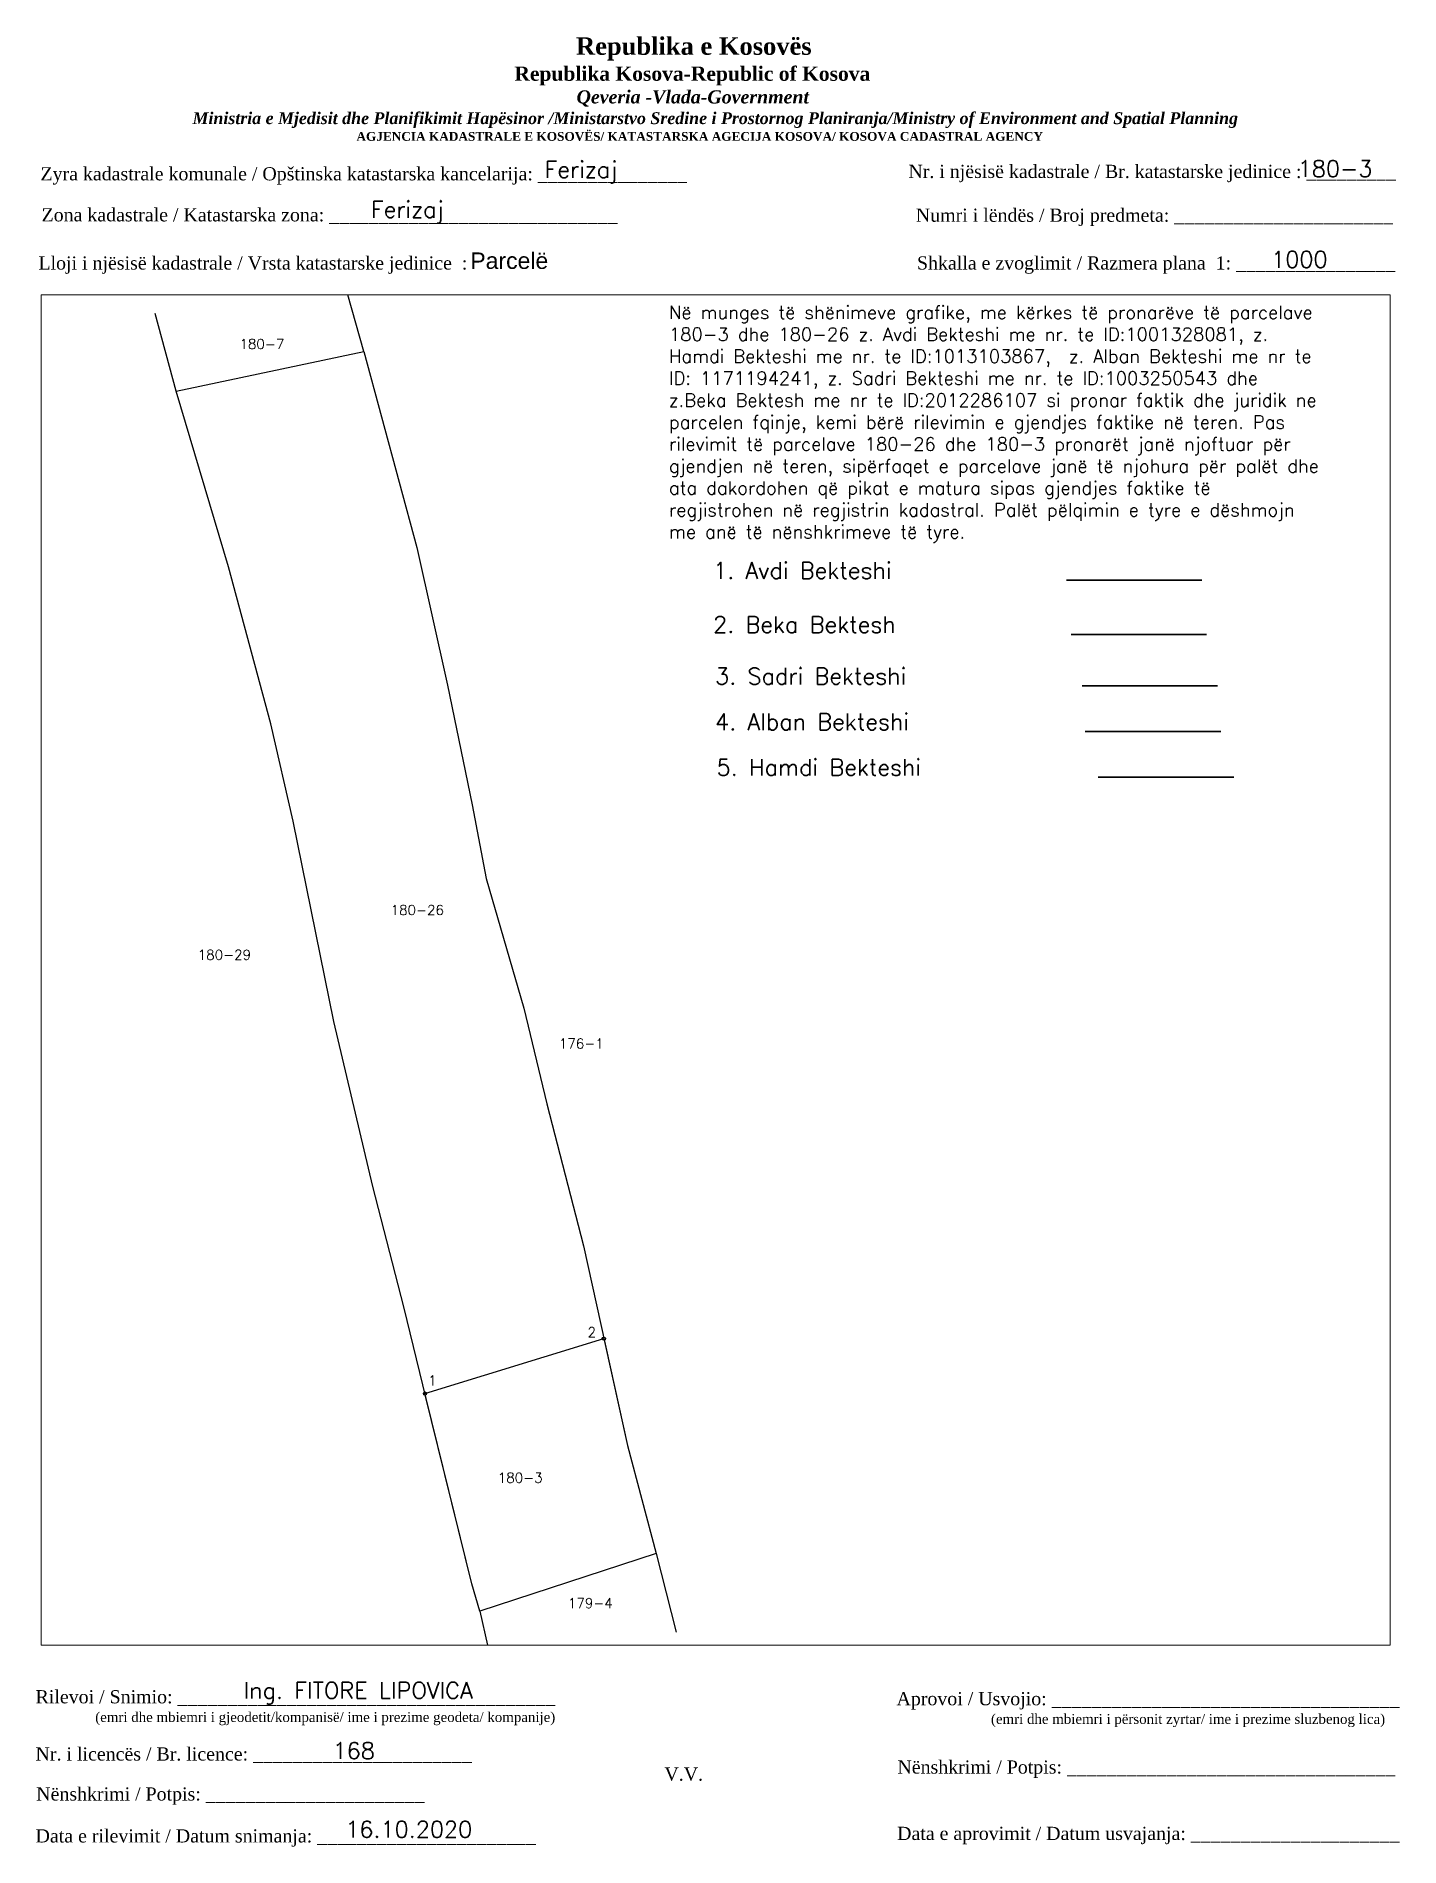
# Paper-space layout 'Manuali Portrait' of a CAD drawing. Header units: metres, sheet in millimetres. Extents: x 1 to 208, y 4 to 278.
# The model-space entities are those that its viewports show. They can reach past a viewport. Long polylines and large blocks are cut down to what shows.
import ezdxf
from ezdxf.enums import TextEntityAlignment as Align

# ---------------------------------------------------------------- set-up
doc = ezdxf.new("R2010")
doc.units = ezdxf.units.M
for name, color, linetype in [('FERIZAJ_A10_PAR_PARCEL_TXT', 5, 'Continuous'), ('FERIZAJ_PAR_PARCELGEOM_ILI', 7, 'Continuous'), ('Korniza_txt', 250, 'Continuous'), ('Parcele_re', 1, 'Continuous'), ('Parcele_re_TXT', 1, 'Continuous'), ('Pika_ndarje', 1, 'Continuous')]:
    doc.layers.add(name, color=color, linetype=linetype)
doc.styles.get("Standard").update_dxf_attribs({"font": 'simplex.shx'})

# ---------------------------------------------------------------- blocks, each defined once
blk = doc.blocks.new('*U61')
at = {"color": 0, "linetype": 'ByBlock', "lineweight": -2, "transparency": 16777216}
blk.add_line((0, 0), (0, 0), dxfattribs=at)
blk.add_circle((0, 0), 0.5, dxfattribs=at)

msp = doc.modelspace()

# ---------------------------------------------------------------- linework, layer by layer
at = {"layer": 'FERIZAJ_PAR_PARCELGEOM_ILI', "color": 7, "linetype": 'Continuous'}
for points in [[(7514211.59, 4692365.62), (7514207.93, 4692378.51)], [(7514183.04, 4692359.59), (7514179.84, 4692371.37)], [(7514255.97, 4692183.08), (7514259.03, 4692171.13)], [(7514229.21, 4692174.31), (7514231.84, 4692162.52)]]:
    msp.add_lwpolyline(points, dxfattribs=at)
msp.add_lwpolyline([(7514255.97, 4692183.08), (7514229.21, 4692174.31), (7514228, 4692178.5), (7514221.04, 4692206.63), (7514217.64, 4692220.55), (7514212.93, 4692238.84), (7514207.03, 4692263.86), (7514200.81, 4692294.29), (7514197.46, 4692309.1), (7514191, 4692332.92), (7514183.04, 4692359.59), (7514211.59, 4692365.62), (7514219.62, 4692335.86), (7514224.29, 4692314.95), (7514228.02, 4692296.8), (7514230.15, 4692285.59), (7514235.88, 4692265.89), (7514239.35, 4692251.35), (7514244.94, 4692229.79), (7514251.61, 4692199.5)], close=True, dxfattribs=at)
at = {"layer": 'Parcele_re', "elevation": 616.2, "flags": 128}
msp.add_lwpolyline([(7514248.04, 4692215.71), (7514251.61, 4692199.5), (7514255.97, 4692183.08), (7514229.21, 4692174.31), (7514228, 4692178.5), (7514220.86, 4692207.38)], close=True, dxfattribs=at)

# ---------------------------------------------------------------- block references
at = {"layer": 'Pika_ndarje', "color": 1, "lineweight": -2, "xscale": 0.4999999900000002, "yscale": 0.4999999900000002, "zscale": 0.4999999900000002}
for p in [(7514248.04, 4692215.71, 616.2), (7514220.86, 4692207.38, 616.2)]:
    msp.add_blockref('*U61', p, dxfattribs=at)

# ---------------------------------------------------------------- texts
at = {"layer": 'FERIZAJ_A10_PAR_PARCEL_TXT', "color": 0}
for s, p in [('180-7', (7514196.08, 4692366.76)), ('180-26', (7514219.69, 4692280.8)), ('180-29', (7514190.38, 4692274)), ('176-1', (7514244.62, 4692260.52)), ('179-4', (7514245.99, 4692175.54))]:
    msp.add_text(s, height=1.5, dxfattribs=at).set_placement(p, align=Align.MIDDLE_CENTER)
at = {"layer": 'Parcele_re_TXT'}
msp.add_text('180-3', height=1.5, dxfattribs=at).set_placement((7514235.33, 4692194.58), align=Align.MIDDLE_CENTER)
at = {"layer": 'Pika_ndarje', "color": 1}
for s, p in [('2', (7514245.56, 4692215.94, 616.2)), ('1', (7514221.36, 4692208.62, 616.2))]:
    msp.add_text(s, height=1.5, dxfattribs=at).set_placement(p)

psp = doc.layouts.new('Manuali Portrait')

# ---------------------------------------------------------------- texts
at = {"linetype": 'Continuous', "lineweight": 35}
for s, p in [('1. Avdi Bekteshi             ____________', (104.11, 196.08)), ('2. Beka Bektesh             ____________', (104.11, 187.87)), ('3. Sadri Bekteshi             ____________', (104.41, 180.04)), ('4. Alban Bekteshi             ____________', (104.41, 173.11)), ('5. Hamdi Bekteshi             ____________', (104.64, 166.18))]:
    psp.add_text(s, height=2.5, dxfattribs=at).set_placement(p)
at = {"color": 0, "insert": (97.4, 237.54), "char_height": 2, "attachment_point": 1}
psp.add_mtext_dynamic_manual_height_columns('\\A1;Në munges të shënimeve grafike, me kërkes të pronarëve të parcelave 180-3 dhe 180-26 z. Avdi Bekteshi me nr. te ID:1001328081, z. Hamdi Bekteshi me nr. te ID:1013103867,  z. Alban Bekteshi me nr te ID: 1171194241, z. Sadri Bekteshi me nr. te ID:1003250543 dhe z.Beka Bektesh me nr te ID:2012286107 si pronar faktik dhe juridik ne parcelen fqinje, kemi bërë rilevimin e gjendjes faktike në teren. Pas rilevimit të parcelave 180-26 dhe 180-3 pronarët janë njoftuar për gjendjen në teren, sipërfaqet e parcelave janë të njohura për palët dhe ata dakordohen që pikat e matura sipas gjendjes faktike të regjistrohen në regjistrin kadastral. Palët pëlqimin e tyre e dëshmojn me anë të nënshkrimeve të tyre.', width=107.2929, gutter_width=10, heights=[0], dxfattribs=at)
at = {"layer": 'Korniza_txt', "attachment_point": 1}
for s, insert, char_height, width in [('\\pi77.297;{\\fBook Antiqua|b1|i0|c0|p18;\\H1.333x;Republika e Kosovës\\fTimes New Roman|b1|i0|c0|p18;\\P\\pi67.927;\\fBook Antiqua|b1|i0|c0|p18;\\H0.8125x;Republika Kosova-Republic of Kosova\\fTimes New Roman|b1|i0|c0|p18;\\P\\pi77.378;\\fBook Antiqua|b1|i1|c0|p18;\\H0.9233x;Qeveria -Vlada-Government \\P\\pi13.032,l6,t23.033;\\fTimes New Roman|b1|i1|c0|p18;\\H0.9x;Ministria e Mjedisit dhe Planifikimit Hapësinor /Ministarstvo Sredine i Prostornog Planiranja/Ministry of Environment and Spatial Planning\\P\\pi43.931,l0,tz;\\fBook Antiqua|b1|i0|c0|p18;\\H0.7406x;AGJENCIA KADASTRALE E KOSOVËS/ KATASTARSKA AGECIJA KOSOVA/ KOSOVA CADASTRAL AGENCY}', (5.98, 278.31), 2, 191.8237), ('{\\fTimes New Roman|b0|i0|c0|p18; Zyra kadastrale komunale / Opštinska katastarska kancelarija: _______________}', (1.15, 258.58), 2, 114.6874), ('Ferizaj', (78.51, 259.47), 2.5, 29.4868), ('{\\fTimes New Roman|b0|i0|c0|p18;Nr. i njësisë kadastrale / Br. katastarske jedinice : _________}', (133.78, 258.94), 2, 98.5379), ('180-3', (192.93, 259.61), 2.5, 29.4868), ('Ferizaj', (52.12, 253.41), 2.5, 38.4326), ('{\\fTimes New Roman|b0|i0|c0|p18; Zona kadastrale / Katastarska zona: _____________________________}', (1.32, 252.35), 2, 87.8278), ('{\\fTimes New Roman|b0|i0|c0|p18; Numri i lëndës / Broj predmeta: ______________________}', (134.16, 252.29), 2, 83.344), ('{\\fTimes New Roman|b0|i0|c0|p18; Lloji i njësisë kadastrale / Vrsta katastarske jedinice  : }', (0.84, 245.03), 2, 108.0893), ('{\\fArial|b0|i0|c0|p34;Parcelë}', (67.22, 245.63), 2.5, 29.4868), ('{\\fTimes New Roman|b0|i0|c0|p18; Shkalla e zvoglimit / Razmera plana  1: ________________}', (134.33, 245.04), 2, 98.5379), ('1000', (188.9, 245.82), 2.5, 29.4868), ('Ing. FITORE LIPOVICA', (32.76, 28.51), 2.5, 41.9482), ('{\\fTimes New Roman|b0|i0|c0|p18; Rilevoi / Snimio: ______________________________________\\P             \\H0.75x;(emri dhe mbiemri i gjeodetit/kompanisë/ ime i prezime geodeta/ kompanije)}', (0.41, 27.3), 2, 87.3883), ('{\\fTimes New Roman|b0|i0|c0|p18; Aprovoi / Usvojio: ___________________________________\\P                    \\H0.75x;(emri dhe mbiemri i përsonit zyrtar/ ime i prezime sluzbenog lica)}', (131.22, 27.01), 2, 83.344), ('168', (46.29, 19.36), 2.5, 29.4868), ('{\\fTimes New Roman|b0|i0|c0|p18; Nr. i licencës / Br. licence: ______________________\\P                                }', (0.41, 18.61), 2, 83.344), ('{\\fTimes New Roman|b0|i0|c0|p18; Nënshkrimi / Potpis: _________________________________\\P                                 }', (131.36, 16.63), 2, 83.344), ('{\\fTimes New Roman|b0|i0|c0|p18;V.V.                                 }', (96.71, 15.56), 2, 9.4297), ('{\\fTimes New Roman|b0|i0|c0|p18; Nënshkrimi / Potpis: ______________________\\P                                 }', (0.51, 12.54), 2, 83.344), ('{\\fTimes New Roman|b0|i0|c0|p18; Data e rilevimit / Datum snimanja: ______________________\\P                                 }', (0.41, 6.17), 2, 83.344), ('16.10.2020', (48.22, 7.41), 2.5, 29.4868), ('{\\fTimes New Roman|b0|i0|c0|p18; Data e aprovimit / Datum usvajanja: _____________________}', (131.31, 6.55), 2, 83.344)]:
    psp.add_mtext(s, dxfattribs=dict(at, insert=insert, char_height=char_height, width=width))

# ---------------------------------------------------------------- viewports
at = {"layer": '0', "view_target_point": (370776.43, 310629.57)}
psp.add_viewport(center=(104.5, 136.65), size=(204.96, 205.058), view_center_point=(7143488.6, 4381642.11), view_height=205.058, dxfattribs=at)

doc.saveas('drawing.dxf')
